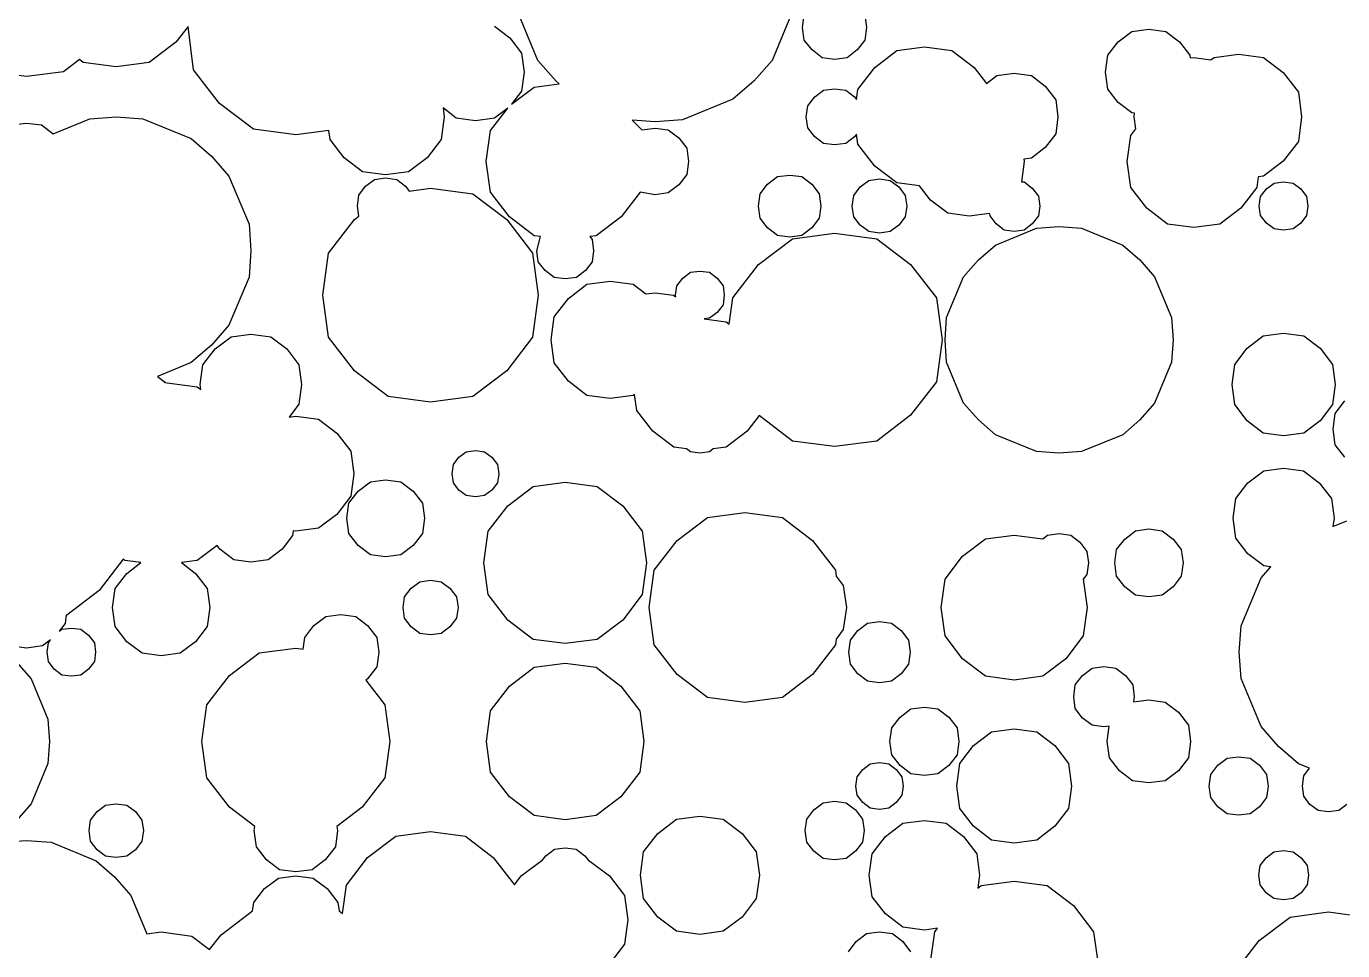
# Model space of a CAD drawing. Extents: x 58 to 158, y 90 to 190.
# Drawn here: x 122.37 to 145.09, y 152.53 to 168.48 of the extents above; entities that cross this region are included whole.
import ezdxf

# ---------------------------------------------------------------- set-up
doc = ezdxf.new("R2010")
doc.units = 0
doc.layers.get('0').update_dxf_attribs({"linetype": 'CONTINUOUS'})

msp = doc.modelspace()

# ---------------------------------------------------------------- linework, layer by layer
at = {"color": 183}
for p, q in [((131.204, 167.892), (130.845, 168.757)), ((135.606, 168.757), (135.245, 167.892)), ((125.164, 168.48), (124.955, 168.208)), ((125.259, 167.733), (125.164, 168.48)), ((130.456, 168.483), (130.721, 168.282)), ((141.222, 168.216), (141.457, 168.394)), ((141.457, 168.394), (141.751, 168.433)), ((141.751, 168.433), (142.044, 168.394)), ((142.044, 168.394), (142.278, 168.216)), ((124.955, 168.208), (124.496, 167.86)), ((130.721, 168.282), (130.923, 168.019)), ((141.042, 167.981), (141.222, 168.216)), ((142.278, 168.216), (142.459, 167.981)), ((130.923, 168.019), (130.967, 167.691)), ((141.002, 167.691), (141.042, 167.981)), ((142.459, 167.981), (142.464, 167.935)), ((142.464, 167.935), (142.525, 167.943)), ((142.525, 167.943), (142.821, 167.903)), ((142.821, 167.903), (142.874, 167.943)), ((142.874, 167.943), (143.299, 167.999)), ((143.299, 167.999), (143.727, 167.943)), ((143.727, 167.943), (144.068, 167.684)), ((122.375, 167.615), (121.737, 167.699)), ((123.013, 167.699), (122.375, 167.615)), ((123.289, 167.908), (123.013, 167.699)), ((123.354, 167.86), (123.289, 167.908)), ((123.926, 167.783), (123.354, 167.86)), ((124.496, 167.86), (123.926, 167.783)), ((125.707, 167.151), (125.259, 167.733)), ((130.967, 167.691), (130.923, 167.361)), ((131.52, 167.535), (131.204, 167.892)), ((135.245, 167.892), (134.93, 167.535)), ((141.042, 167.399), (141.002, 167.691)), ((131.139, 167.433), (131.571, 167.491)), ((131.571, 167.491), (131.52, 167.535)), ((134.93, 167.535), (134.571, 167.224)), ((144.068, 167.684), (144.33, 167.343)), ((130.75, 167.137), (131.139, 167.433)), ((130.923, 167.361), (130.75, 167.137)), ((141.222, 167.164), (141.042, 167.399)), ((144.33, 167.343), (144.387, 166.92)), ((126.294, 166.707), (125.707, 167.151)), ((129.795, 166.897), (129.566, 167.072)), ((129.566, 167.072), (129.585, 166.92)), ((130.385, 166.682), (130.682, 167.069)), ((130.682, 167.069), (130.456, 166.897)), ((134.571, 167.224), (133.701, 166.865)), ((141.457, 166.987), (141.222, 167.164)), ((129.585, 166.92), (129.533, 166.526)), ((130.125, 166.853), (129.795, 166.897)), ((130.456, 166.897), (130.125, 166.853)), ((133.225, 166.834), (132.829, 166.86)), ((132.829, 166.86), (132.999, 166.695)), ((133.701, 166.865), (133.225, 166.834)), ((141.504, 166.98), (141.457, 166.987)), ((141.496, 166.92), (141.504, 166.98)), ((141.525, 166.712), (141.496, 166.92)), ((144.387, 166.92), (144.33, 166.496)), ((127.025, 166.609), (126.294, 166.707)), ((127.597, 166.685), (127.025, 166.609)), ((127.617, 166.526), (127.597, 166.685)), ((130.312, 166.15), (130.385, 166.682)), ((132.999, 166.695), (133.225, 166.725)), ((133.225, 166.725), (133.452, 166.695)), ((133.452, 166.695), (133.634, 166.557)), ((133.634, 166.557), (133.773, 166.376)), ((141.376, 166.15), (141.436, 166.598)), ((141.436, 166.598), (141.525, 166.712)), ((127.86, 166.211), (127.617, 166.526)), ((129.533, 166.526), (129.29, 166.211)), ((133.773, 166.376), (133.803, 166.15)), ((144.33, 166.496), (144.068, 166.157)), ((128.178, 165.97), (127.86, 166.211)), ((129.29, 166.211), (128.972, 165.97)), ((130.385, 165.618), (130.312, 166.15)), ((133.803, 166.15), (133.773, 165.924)), ((141.436, 165.702), (141.376, 166.15)), ((144.068, 166.157), (143.727, 165.898)), ((128.575, 165.916), (128.178, 165.97)), ((128.972, 165.97), (128.575, 165.916)), ((133.773, 165.924), (133.634, 165.743)), ((135.169, 165.759), (135.339, 165.887)), ((135.339, 165.887), (135.551, 165.915)), ((135.551, 165.915), (135.762, 165.887)), ((135.762, 165.887), (135.931, 165.759)), ((143.638, 165.886), (143.614, 165.702)), ((143.727, 165.898), (143.638, 165.886)), ((133.634, 165.743), (133.452, 165.606)), ((135.041, 165.589), (135.169, 165.759)), ((135.931, 165.759), (136.059, 165.589)), ((141.713, 165.343), (141.436, 165.702)), ((143.614, 165.702), (143.338, 165.343)), ((130.711, 165.192), (130.385, 165.618)), ((132.967, 165.618), (132.639, 165.192)), ((133.225, 165.576), (132.967, 165.618)), ((133.452, 165.606), (133.225, 165.576)), ((135.012, 165.38), (135.041, 165.589)), ((136.059, 165.589), (136.088, 165.38)), ((131.139, 164.867), (130.711, 165.192)), ((132.639, 165.192), (132.211, 164.867)), ((135.041, 165.17), (135.012, 165.38)), ((136.088, 165.38), (136.059, 165.17)), ((142.074, 165.068), (141.713, 165.343)), ((143.338, 165.343), (142.976, 165.068)), ((135.169, 165.002), (135.041, 165.17)), ((135.339, 164.874), (135.169, 165.002)), ((135.931, 165.002), (135.762, 164.874)), ((136.059, 165.17), (135.931, 165.002)), ((139.102, 164.707), (139.811, 164.999)), ((139.811, 164.999), (140.2, 165.024)), ((140.2, 165.024), (140.589, 164.999)), ((140.589, 164.999), (141.298, 164.707)), ((142.525, 165.009), (142.074, 165.068)), ((142.976, 165.068), (142.525, 165.009)), ((131.249, 164.853), (131.139, 164.867)), ((131.184, 164.609), (131.249, 164.853)), ((132.211, 164.867), (132.102, 164.853)), ((132.102, 164.853), (132.14, 164.801)), ((132.14, 164.801), (132.166, 164.609)), ((135.551, 164.845), (135.339, 164.874)), ((135.762, 164.874), (135.551, 164.845)), ((131.21, 164.418), (131.184, 164.609)), ((132.166, 164.609), (132.14, 164.418)), ((138.81, 164.452), (139.102, 164.707)), ((141.298, 164.707), (141.591, 164.452)), ((131.327, 164.265), (131.21, 164.418)), ((132.14, 164.418), (132.023, 164.265)), ((138.552, 164.16), (138.81, 164.452)), ((141.591, 164.452), (141.847, 164.16)), ((131.483, 164.148), (131.327, 164.265)), ((131.676, 164.122), (131.483, 164.148)), ((131.867, 164.148), (131.676, 164.122)), ((132.023, 164.265), (131.867, 164.148)), ((138.259, 163.456), (138.552, 164.16)), ((141.847, 164.16), (142.142, 163.456)), ((138.232, 163.07), (138.259, 163.456)), ((142.142, 163.456), (142.167, 163.07)), ((143.725, 163.138), (144.075, 163.184)), ((144.075, 163.184), (144.424, 163.138)), ((138.259, 162.684), (138.232, 163.07)), ((142.167, 163.07), (142.142, 162.684)), ((143.232, 162.647), (143.445, 162.925)), ((143.445, 162.925), (143.725, 163.138)), ((144.424, 163.138), (144.705, 162.925)), ((144.705, 162.925), (144.919, 162.647)), ((138.552, 161.979), (138.259, 162.684)), ((142.142, 162.684), (141.847, 161.979)), ((143.185, 162.3), (143.232, 162.647)), ((144.919, 162.647), (144.966, 162.3)), ((143.232, 161.953), (143.185, 162.3)), ((144.966, 162.3), (144.919, 161.953)), ((138.81, 161.688), (138.552, 161.979)), ((141.847, 161.979), (141.591, 161.688)), ((143.445, 161.674), (143.232, 161.953)), ((144.919, 161.953), (144.705, 161.674)), ((139.102, 161.433), (138.81, 161.688)), ((141.591, 161.688), (141.298, 161.433)), ((143.725, 161.462), (143.445, 161.674)), ((144.705, 161.674), (144.424, 161.462)), ((139.811, 161.141), (139.102, 161.433)), ((141.298, 161.433), (140.589, 161.141)), ((144.075, 161.415), (143.725, 161.462)), ((144.424, 161.462), (144.075, 161.415)), ((140.2, 161.116), (139.811, 161.141)), ((140.589, 161.141), (140.2, 161.116)), ((131.141, 157.42), (131.676, 157.491)), ((131.676, 157.491), (132.209, 157.42)), ((130.714, 157.095), (131.141, 157.42)), ((132.209, 157.42), (132.636, 157.095)), ((130.387, 156.67), (130.714, 157.095)), ((132.636, 157.095), (132.963, 156.67)), ((130.315, 156.14), (130.387, 156.67)), ((132.963, 156.67), (133.034, 156.14)), ((130.387, 155.61), (130.315, 156.14)), ((133.034, 156.14), (132.963, 155.61)), ((130.714, 155.185), (130.387, 155.61)), ((132.963, 155.61), (132.636, 155.185)), ((131.141, 154.86), (130.714, 155.185)), ((132.636, 155.185), (132.209, 154.86)), ((131.676, 154.789), (131.141, 154.86)), ((132.209, 154.86), (131.676, 154.789)), ((133.273, 154.553), (133.597, 154.798)), ((133.597, 154.798), (134.001, 154.851)), ((134.001, 154.851), (134.403, 154.798)), ((134.403, 154.798), (134.727, 154.553)), ((128.749, 154.504), (129.35, 154.584)), ((129.35, 154.584), (129.952, 154.504)), ((133.026, 154.231), (133.273, 154.553)), ((134.727, 154.553), (134.973, 154.231)), ((121.951, 154.398), (122.375, 154.427)), ((122.375, 154.427), (122.8, 154.398)), ((122.8, 154.398), (123.576, 154.08)), ((128.265, 154.138), (128.749, 154.504)), ((129.952, 154.504), (130.434, 154.138)), ((131.488, 154.28), (131.676, 154.304)), ((131.676, 154.304), (131.862, 154.28)), ((123.576, 154.08), (123.895, 153.802)), ((127.897, 153.658), (128.265, 154.138)), ((130.434, 154.138), (130.797, 153.666)), ((130.912, 153.818), (131.253, 154.074)), ((131.253, 154.074), (131.27, 154.077)), ((131.27, 154.077), (131.338, 154.165)), ((131.338, 154.165), (131.488, 154.28)), ((131.862, 154.28), (132.012, 154.165)), ((132.012, 154.165), (132.081, 154.077)), ((132.081, 154.077), (132.099, 154.074)), ((132.099, 154.074), (132.438, 153.818)), ((132.973, 153.831), (133.026, 154.231)), ((134.973, 154.231), (135.029, 153.831)), ((133.026, 153.429), (132.973, 153.831)), ((135.029, 153.831), (134.973, 153.429)), ((123.895, 153.802), (124.176, 153.483)), ((126.482, 153.599), (126.724, 153.782)), ((126.724, 153.782), (127.025, 153.822)), ((127.025, 153.822), (127.327, 153.782)), ((127.327, 153.782), (127.568, 153.599)), ((127.831, 153.172), (127.897, 153.658)), ((130.797, 153.666), (130.912, 153.818)), ((132.438, 153.818), (132.697, 153.481)), ((124.176, 153.483), (124.453, 152.818)), ((126.299, 153.359), (126.482, 153.599)), ((127.568, 153.599), (127.752, 153.359)), ((132.697, 153.481), (132.753, 153.06)), ((133.273, 153.108), (133.026, 153.429)), ((134.973, 153.429), (134.727, 153.108)), ((125.734, 152.804), (126.279, 153.217)), ((126.279, 153.217), (126.299, 153.359)), ((127.752, 153.359), (127.772, 153.217)), ((127.772, 153.217), (127.831, 153.172)), ((132.753, 153.06), (132.697, 152.64)), ((133.597, 152.863), (133.273, 153.108)), ((134.727, 153.108), (134.403, 152.863)), ((124.453, 152.818), (124.7, 152.851)), ((124.7, 152.851), (125.227, 152.78)), ((125.227, 152.78), (125.535, 152.546)), ((125.535, 152.546), (125.734, 152.804)), ((134.001, 152.809), (133.597, 152.863)), ((134.403, 152.863), (134.001, 152.809)), ((132.697, 152.64), (132.438, 152.302))]:
    msp.add_line(p, q, dxfattribs=at)
at = {"color": 9}
for p, q in [((135.773, 168.46), (135.801, 168.675)), ((136.847, 168.675), (136.878, 168.46)), ((135.801, 168.245), (135.773, 168.46)), ((136.878, 168.46), (136.847, 168.245)), ((135.935, 168.073), (135.801, 168.245)), ((136.847, 168.245), (136.715, 168.073)), ((136.109, 167.94), (135.935, 168.073)), ((136.325, 167.911), (136.109, 167.94)), ((136.542, 167.94), (136.325, 167.911)), ((136.715, 168.073), (136.542, 167.94))]:
    msp.add_line(p, q, dxfattribs=at)
at = {"color": 213}
for p, q in [((137.017, 167.772), (137.399, 168.062)), ((137.399, 168.062), (137.875, 168.125)), ((137.875, 168.125), (138.351, 168.062)), ((138.351, 168.062), (138.733, 167.772)), ((136.726, 167.393), (137.017, 167.772)), ((138.733, 167.772), (138.946, 167.494)), ((138.946, 167.494), (139.128, 167.632)), ((139.128, 167.632), (139.426, 167.671)), ((139.426, 167.671), (139.722, 167.632)), ((139.722, 167.632), (139.96, 167.451)), ((135.864, 167.11), (135.981, 167.262)), ((135.981, 167.262), (136.134, 167.379)), ((136.134, 167.379), (136.325, 167.404)), ((136.325, 167.404), (136.517, 167.379)), ((136.517, 167.379), (136.67, 167.262)), ((136.67, 167.262), (136.703, 167.219)), ((136.703, 167.219), (136.726, 167.393)), ((139.96, 167.451), (140.141, 167.215)), ((135.837, 166.92), (135.864, 167.11)), ((140.141, 167.215), (140.181, 166.92)), ((135.864, 166.73), (135.837, 166.92)), ((140.181, 166.92), (140.141, 166.625)), ((135.981, 166.577), (135.864, 166.73)), ((136.134, 166.461), (135.981, 166.577)), ((136.67, 166.577), (136.517, 166.461)), ((136.703, 166.62), (136.67, 166.577)), ((136.726, 166.448), (136.703, 166.62)), ((140.141, 166.625), (139.96, 166.388)), ((136.325, 166.435), (136.134, 166.461)), ((136.517, 166.461), (136.325, 166.435)), ((137.017, 166.069), (136.726, 166.448)), ((139.96, 166.388), (139.722, 166.208)), ((139.599, 166.15), (139.553, 165.8)), ((139.722, 166.208), (139.594, 166.191)), ((139.594, 166.191), (139.599, 166.15)), ((137.399, 165.778), (137.017, 166.069)), ((137.791, 165.727), (137.399, 165.778)), ((137.979, 165.483), (137.791, 165.727)), ((139.553, 165.8), (139.598, 165.795)), ((139.598, 165.795), (139.736, 165.69)), ((139.736, 165.69), (139.842, 165.552)), ((138.278, 165.256), (137.979, 165.483)), ((139.842, 165.552), (139.865, 165.38)), ((138.65, 165.206), (138.278, 165.256)), ((139.001, 165.253), (138.65, 165.206)), ((139.008, 165.209), (139.001, 165.253)), ((139.114, 165.071), (139.008, 165.209)), ((139.842, 165.209), (139.736, 165.071)), ((139.865, 165.38), (139.842, 165.209)), ((139.252, 164.966), (139.114, 165.071)), ((139.426, 164.943), (139.252, 164.966)), ((139.598, 164.966), (139.426, 164.943)), ((139.736, 165.071), (139.598, 164.966)), ((137.502, 154.726), (137.875, 154.776)), ((137.875, 154.776), (138.249, 154.726)), ((137.202, 154.499), (137.502, 154.726)), ((138.249, 154.726), (138.548, 154.499)), ((136.973, 154.201), (137.202, 154.499)), ((138.548, 154.499), (138.778, 154.201)), ((136.923, 153.831), (136.973, 154.201)), ((138.778, 154.201), (138.828, 153.831)), ((143.67, 153.997), (143.772, 154.131)), ((143.772, 154.131), (143.907, 154.233)), ((143.907, 154.233), (144.075, 154.256)), ((144.075, 154.256), (144.243, 154.233)), ((144.243, 154.233), (144.379, 154.131)), ((144.379, 154.131), (144.48, 153.997)), ((136.973, 153.458), (136.923, 153.831)), ((138.828, 153.831), (138.797, 153.607)), ((143.647, 153.831), (143.67, 153.997)), ((143.67, 153.664), (143.647, 153.831)), ((144.48, 153.997), (144.504, 153.831)), ((144.504, 153.831), (144.48, 153.664)), ((138.797, 153.607), (138.857, 153.653)), ((138.857, 153.653), (139.426, 153.729)), ((139.426, 153.729), (139.994, 153.653)), ((139.994, 153.653), (140.448, 153.307)), ((143.772, 153.529), (143.67, 153.664)), ((144.48, 153.664), (144.379, 153.529)), ((137.202, 153.161), (136.973, 153.458)), ((143.907, 153.427), (143.772, 153.529)), ((144.075, 153.405), (143.907, 153.427)), ((144.243, 153.427), (144.075, 153.405)), ((144.379, 153.529), (144.243, 153.427)), ((137.502, 152.933), (137.202, 153.161)), ((140.448, 153.307), (140.795, 152.855)), ((137.875, 152.884), (137.502, 152.933)), ((138.1, 152.914), (137.875, 152.884)), ((137.977, 152.29), (138.055, 152.855)), ((138.055, 152.855), (138.1, 152.914)), ((140.795, 152.855), (140.873, 152.29))]:
    msp.add_line(p, q, dxfattribs=at)
at = {"color": 30}
for p, q in [((122.113, 166.779), (122.375, 166.813)), ((122.375, 166.813), (122.637, 166.779)), ((122.835, 166.627), (123.467, 166.887)), ((123.467, 166.887), (123.926, 166.918)), ((123.926, 166.918), (124.385, 166.887)), ((124.385, 166.887), (125.221, 166.543)), ((122.637, 166.779), (122.835, 166.627)), ((125.221, 166.543), (125.567, 166.241)), ((125.567, 166.241), (125.87, 165.898)), ((125.87, 165.898), (126.217, 165.065)), ((126.217, 165.065), (126.248, 164.609)), ((126.248, 164.609), (126.217, 164.155)), ((126.217, 164.155), (125.87, 163.322)), ((125.87, 163.322), (125.567, 162.979)), ((125.907, 163.124), (126.25, 163.169)), ((126.25, 163.169), (126.594, 163.124)), ((125.567, 162.979), (125.221, 162.677)), ((125.632, 162.915), (125.907, 163.124)), ((126.594, 163.124), (126.869, 162.915)), ((125.421, 162.641), (125.632, 162.915)), ((126.869, 162.915), (127.079, 162.641)), ((125.221, 162.677), (124.635, 162.436)), ((125.375, 162.3), (125.421, 162.641)), ((127.079, 162.641), (127.125, 162.3)), ((124.635, 162.436), (124.75, 162.349)), ((124.75, 162.349), (124.762, 162.333)), ((124.762, 162.333), (125.324, 162.258)), ((125.324, 162.258), (125.388, 162.212)), ((125.388, 162.212), (125.375, 162.3)), ((127.125, 162.3), (127.079, 161.96)), ((127.079, 161.96), (126.909, 161.738)), ((126.909, 161.738), (127.025, 161.754)), ((127.025, 161.754), (127.418, 161.702)), ((127.418, 161.702), (127.732, 161.462)), ((127.732, 161.462), (127.973, 161.151)), ((127.973, 161.151), (128.025, 160.76)), ((128.025, 160.76), (127.973, 160.371)), ((127.973, 160.371), (127.732, 160.058)), ((127.732, 160.058), (127.418, 159.819)), ((126.979, 159.772), (126.968, 159.694)), ((127.025, 159.767), (126.979, 159.772)), ((127.418, 159.819), (127.025, 159.767)), ((125.666, 159.52), (125.324, 159.261)), ((125.714, 159.457), (125.666, 159.52)), ((126.968, 159.694), (126.787, 159.457)), ((124.047, 159.283), (123.631, 158.742)), ((124.076, 159.261), (124.047, 159.283)), ((125.953, 159.276), (125.714, 159.457)), ((126.787, 159.457), (126.548, 159.276)), ((124.351, 159.226), (124.076, 159.261)), ((124.108, 159.039), (124.351, 159.226)), ((125.324, 159.261), (125.049, 159.226)), ((125.049, 159.226), (125.293, 159.039)), ((126.25, 159.236), (125.953, 159.276)), ((126.548, 159.276), (126.25, 159.236)), ((123.906, 158.778), (124.108, 159.039)), ((125.293, 159.039), (125.494, 158.778)), ((129.015, 158.783), (129.164, 158.896)), ((129.164, 158.896), (129.35, 158.921)), ((129.35, 158.921), (129.536, 158.896)), ((129.536, 158.896), (129.686, 158.783)), ((123.631, 158.742), (123.073, 158.319)), ((123.862, 158.449), (123.906, 158.778)), ((125.494, 158.778), (125.539, 158.449)), ((128.875, 158.449), (128.9, 158.636)), ((128.9, 158.636), (129.015, 158.783)), ((129.686, 158.783), (129.799, 158.636)), ((129.799, 158.636), (129.825, 158.449)), ((123.906, 158.123), (123.862, 158.449)), ((125.539, 158.449), (125.494, 158.123)), ((128.9, 158.265), (128.875, 158.449)), ((129.825, 158.449), (129.799, 158.265)), ((123.044, 158.175), (122.939, 158.04)), ((123.063, 158.317), (123.044, 158.175)), ((123.073, 158.319), (123.063, 158.317)), ((129.015, 158.117), (128.9, 158.265)), ((129.799, 158.265), (129.686, 158.117)), ((122.939, 158.04), (122.986, 158.075)), ((122.986, 158.075), (123.15, 158.097)), ((123.15, 158.097), (123.315, 158.075)), ((123.315, 158.075), (123.446, 157.974)), ((123.446, 157.974), (123.547, 157.843)), ((124.108, 157.861), (123.906, 158.123)), ((125.494, 158.123), (125.293, 157.861)), ((129.164, 158.003), (129.015, 158.117)), ((129.35, 157.978), (129.164, 158.003)), ((129.536, 158.003), (129.35, 157.978)), ((129.686, 158.117), (129.536, 158.003)), ((122.375, 157.75), (122.098, 157.787)), ((122.652, 157.787), (122.375, 157.75)), ((122.789, 157.89), (122.652, 157.787)), ((122.731, 157.681), (122.753, 157.843)), ((122.753, 157.843), (122.789, 157.89)), ((123.547, 157.843), (123.569, 157.681)), ((124.371, 157.661), (124.108, 157.861)), ((125.293, 157.861), (125.029, 157.661)), ((122.753, 157.517), (122.731, 157.681)), ((122.853, 157.386), (122.753, 157.517)), ((123.547, 157.517), (123.446, 157.386)), ((123.569, 157.681), (123.547, 157.517)), ((124.7, 157.617), (124.371, 157.661)), ((125.029, 157.661), (124.7, 157.617)), ((122.986, 157.285), (122.853, 157.386)), ((123.15, 157.263), (122.986, 157.285)), ((123.315, 157.285), (123.15, 157.263)), ((123.446, 157.386), (123.315, 157.285)), ((139.036, 156.303), (139.426, 156.355)), ((139.426, 156.355), (139.814, 156.303)), ((138.724, 156.067), (139.036, 156.303)), ((139.814, 156.303), (140.126, 156.067)), ((138.486, 155.757), (138.724, 156.067)), ((140.126, 156.067), (140.364, 155.757)), ((138.434, 155.37), (138.486, 155.757)), ((140.364, 155.757), (140.416, 155.37)), ((138.486, 154.984), (138.434, 155.37)), ((140.416, 155.37), (140.364, 154.984)), ((138.724, 154.674), (138.486, 154.984)), ((140.364, 154.984), (140.126, 154.674)), ((139.036, 154.437), (138.724, 154.674)), ((140.126, 154.674), (139.814, 154.437)), ((139.426, 154.386), (139.036, 154.437)), ((139.814, 154.437), (139.426, 154.386))]:
    msp.add_line(p, q, dxfattribs=at)
at = {"color": 15}
for p, q in [((128.113, 165.57), (128.23, 165.723)), ((128.23, 165.723), (128.384, 165.839)), ((128.384, 165.839), (128.575, 165.865)), ((128.575, 165.865), (128.767, 165.839)), ((128.767, 165.839), (128.919, 165.723)), ((128.919, 165.723), (128.984, 165.639)), ((128.984, 165.639), (129.35, 165.688)), ((129.35, 165.688), (130.08, 165.591)), ((128.087, 165.38), (128.113, 165.57)), ((130.08, 165.591), (130.666, 165.147)), ((128.035, 165.147), (128.111, 165.205)), ((128.111, 165.205), (128.087, 165.38)), ((127.588, 164.565), (128.035, 165.147)), ((130.666, 165.147), (131.112, 164.565)), ((135.013, 164.373), (135.598, 164.815)), ((135.598, 164.815), (136.325, 164.913)), ((136.325, 164.913), (137.053, 164.815)), ((137.053, 164.815), (137.636, 164.373)), ((127.491, 163.841), (127.588, 164.565)), ((131.112, 164.565), (131.21, 163.841)), ((134.568, 163.794), (135.013, 164.373)), ((137.636, 164.373), (138.082, 163.794)), ((132.05, 164.029), (132.45, 164.082)), ((132.45, 164.082), (132.85, 164.029)), ((133.601, 164.005), (133.703, 164.136)), ((133.703, 164.136), (133.835, 164.236)), ((133.835, 164.236), (134.001, 164.258)), ((134.001, 164.258), (134.166, 164.236)), ((134.166, 164.236), (134.298, 164.136)), ((134.298, 164.136), (134.399, 164.005)), ((127.588, 163.116), (127.491, 163.841)), ((131.21, 163.841), (131.112, 163.116)), ((131.729, 163.785), (132.05, 164.029)), ((132.85, 164.029), (133.069, 163.862)), ((133.069, 163.862), (133.225, 163.883)), ((133.225, 163.883), (133.546, 163.841)), ((133.546, 163.841), (133.583, 163.813)), ((133.579, 163.841), (133.601, 164.005)), ((133.583, 163.813), (133.579, 163.841)), ((134.399, 164.005), (134.421, 163.841)), ((134.421, 163.841), (134.399, 163.677)), ((131.486, 163.467), (131.729, 163.785)), ((134.399, 163.677), (134.298, 163.544)), ((134.507, 163.34), (134.568, 163.794)), ((138.082, 163.794), (138.18, 163.07)), ((131.432, 163.07), (131.486, 163.467)), ((134.166, 163.444), (134.076, 163.432)), ((134.076, 163.432), (134.451, 163.382)), ((134.298, 163.544), (134.166, 163.444)), ((134.451, 163.382), (134.507, 163.34)), ((128.035, 162.534), (127.588, 163.116)), ((131.112, 163.116), (130.666, 162.534)), ((131.486, 162.673), (131.432, 163.07)), ((138.18, 163.07), (138.082, 162.347)), ((128.621, 162.09), (128.035, 162.534)), ((130.666, 162.534), (130.08, 162.09)), ((131.729, 162.355), (131.486, 162.673)), ((132.05, 162.111), (131.729, 162.355)), ((138.082, 162.347), (137.636, 161.768)), ((129.35, 161.992), (128.621, 162.09)), ((130.08, 162.09), (129.35, 161.992)), ((132.45, 162.059), (132.05, 162.111)), ((132.85, 162.111), (132.45, 162.059)), ((132.873, 162.129), (132.85, 162.111)), ((132.91, 161.852), (132.873, 162.129)), ((133.187, 161.492), (132.91, 161.852)), ((135.02, 161.762), (134.813, 161.492)), ((135.598, 161.324), (135.02, 161.762)), ((137.636, 161.768), (137.053, 161.324)), ((133.549, 161.218), (133.187, 161.492)), ((134.813, 161.492), (134.451, 161.218)), ((133.77, 161.189), (133.549, 161.218)), ((133.836, 161.138), (133.77, 161.189)), ((134.001, 161.116), (133.836, 161.138)), ((134.163, 161.138), (134.001, 161.116)), ((134.229, 161.189), (134.163, 161.138)), ((134.451, 161.218), (134.229, 161.189)), ((136.325, 161.228), (135.598, 161.324)), ((137.053, 161.324), (136.325, 161.228)), ((138.534, 159.334), (138.931, 159.636)), ((138.931, 159.636), (139.426, 159.701)), ((139.426, 159.701), (139.918, 159.636)), ((139.918, 159.636), (140.001, 159.698)), ((140.001, 159.698), (140.2, 159.726)), ((140.2, 159.726), (140.4, 159.698)), ((140.4, 159.698), (140.56, 159.577)), ((140.56, 159.577), (140.681, 159.419)), ((138.232, 158.942), (138.534, 159.334)), ((140.681, 159.419), (140.709, 159.22)), ((140.709, 159.22), (140.681, 159.022)), ((138.166, 158.449), (138.232, 158.942)), ((140.681, 159.022), (140.618, 158.94)), ((140.618, 158.94), (140.685, 158.449)), ((138.232, 157.959), (138.166, 158.449)), ((140.685, 158.449), (140.618, 157.959)), ((127.336, 158.141), (127.543, 158.298)), ((127.543, 158.298), (127.801, 158.332)), ((127.801, 158.332), (128.058, 158.298)), ((128.058, 158.298), (128.264, 158.141)), ((136.725, 158.053), (136.892, 158.18)), ((136.892, 158.18), (137.1, 158.207)), ((137.1, 158.207), (137.309, 158.18)), ((137.309, 158.18), (137.476, 158.053)), ((127.152, 157.734), (127.178, 157.935)), ((127.178, 157.935), (127.336, 158.141)), ((128.264, 158.141), (128.422, 157.935)), ((128.422, 157.935), (128.457, 157.681)), ((136.597, 157.887), (136.725, 158.053)), ((137.476, 158.053), (137.603, 157.887)), ((138.534, 157.565), (138.232, 157.959)), ((140.618, 157.959), (140.316, 157.565)), ((126.39, 157.666), (127.025, 157.751)), ((127.025, 157.751), (127.152, 157.734)), ((136.569, 157.681), (136.597, 157.887)), ((137.603, 157.887), (137.632, 157.681)), ((125.88, 157.278), (126.39, 157.666)), ((128.457, 157.681), (128.422, 157.424)), ((136.597, 157.473), (136.569, 157.681)), ((136.725, 157.307), (136.597, 157.473)), ((137.603, 157.473), (137.476, 157.307)), ((137.632, 157.681), (137.603, 157.473)), ((138.931, 157.264), (138.534, 157.565)), ((140.316, 157.565), (139.919, 157.264)), ((125.49, 156.773), (125.88, 157.278)), ((128.422, 157.424), (128.264, 157.219)), ((136.892, 157.18), (136.725, 157.307)), ((137.476, 157.307), (137.309, 157.18)), ((139.426, 157.198), (138.931, 157.264)), ((139.919, 157.264), (139.426, 157.198)), ((128.264, 157.219), (128.235, 157.197)), ((128.235, 157.197), (128.56, 156.773)), ((137.1, 157.153), (136.892, 157.18)), ((137.309, 157.18), (137.1, 157.153)), ((125.404, 156.14), (125.49, 156.773)), ((128.56, 156.773), (128.645, 156.14)), ((125.49, 155.509), (125.404, 156.14)), ((128.645, 156.14), (128.56, 155.509)), ((125.88, 155.002), (125.49, 155.509)), ((128.56, 155.509), (128.171, 155.002)), ((126.315, 154.671), (125.88, 155.002)), ((128.171, 155.002), (127.734, 154.671)), ((126.305, 154.601), (126.315, 154.671)), ((126.344, 154.319), (126.305, 154.601)), ((127.744, 154.601), (127.707, 154.319)), ((127.734, 154.671), (127.744, 154.601)), ((126.516, 154.095), (126.344, 154.319)), ((127.707, 154.319), (127.533, 154.095)), ((126.742, 153.923), (126.516, 154.095)), ((127.533, 154.095), (127.307, 153.923)), ((127.025, 153.886), (126.742, 153.923)), ((127.307, 153.923), (127.025, 153.886))]:
    msp.add_line(p, q, dxfattribs=at)
at = {"color": 102}
for p, q in [((136.656, 165.563), (136.768, 165.71)), ((136.768, 165.71), (136.916, 165.822)), ((136.916, 165.822), (137.1, 165.847)), ((137.1, 165.847), (137.284, 165.822)), ((137.284, 165.822), (137.432, 165.71)), ((137.432, 165.71), (137.545, 165.563)), ((136.631, 165.38), (136.656, 165.563)), ((137.545, 165.563), (137.57, 165.38)), ((136.656, 165.196), (136.631, 165.38)), ((136.768, 165.05), (136.656, 165.196)), ((137.545, 165.196), (137.432, 165.05)), ((137.57, 165.38), (137.545, 165.196)), ((136.916, 164.939), (136.768, 165.05)), ((137.432, 165.05), (137.284, 164.939)), ((137.1, 164.914), (136.916, 164.939)), ((137.284, 164.939), (137.1, 164.914)), ((144.968, 161.801), (145.135, 162.017)), ((144.932, 161.53), (144.968, 161.801)), ((144.968, 161.259), (144.932, 161.53)), ((145.135, 161.043), (144.968, 161.259)), ((133.609, 159.609), (134.129, 160.003)), ((134.129, 160.003), (134.775, 160.088)), ((134.775, 160.088), (135.423, 160.003)), ((135.423, 160.003), (135.941, 159.609)), ((133.212, 159.093), (133.609, 159.609)), ((135.941, 159.609), (136.338, 159.093)), ((133.125, 158.449), (133.212, 159.093)), ((136.338, 159.093), (136.351, 158.994)), ((136.351, 158.994), (136.475, 158.831)), ((136.475, 158.831), (136.528, 158.449)), ((133.212, 157.807), (133.125, 158.449)), ((136.528, 158.449), (136.475, 158.069)), ((136.475, 158.069), (136.351, 157.907)), ((133.609, 157.292), (133.212, 157.807)), ((136.338, 157.807), (135.941, 157.292)), ((136.351, 157.907), (136.338, 157.807)), ((134.129, 156.898), (133.609, 157.292)), ((135.941, 157.292), (135.423, 156.898)), ((140.48, 157.114), (140.605, 157.278)), ((140.605, 157.278), (140.769, 157.402)), ((140.769, 157.402), (140.975, 157.43)), ((140.975, 157.43), (141.18, 157.402)), ((141.18, 157.402), (141.345, 157.278)), ((141.345, 157.278), (141.471, 157.114)), ((140.452, 156.91), (140.48, 157.114)), ((141.471, 157.114), (141.498, 156.91)), ((134.775, 156.811), (134.129, 156.898)), ((135.423, 156.898), (134.775, 156.811)), ((140.48, 156.706), (140.452, 156.91)), ((141.498, 156.91), (141.486, 156.821)), ((141.486, 156.821), (141.751, 156.855)), ((141.751, 156.855), (142.033, 156.818)), ((142.033, 156.818), (142.259, 156.646)), ((137.312, 156.372), (137.455, 156.557)), ((137.455, 156.557), (137.641, 156.7)), ((137.641, 156.7), (137.875, 156.731)), ((137.875, 156.731), (138.108, 156.7)), ((138.108, 156.7), (138.296, 156.557)), ((138.296, 156.557), (138.439, 156.372)), ((140.605, 156.542), (140.48, 156.706)), ((142.259, 156.646), (142.433, 156.421)), ((137.28, 156.14), (137.312, 156.372)), ((138.439, 156.372), (138.47, 156.14)), ((140.769, 156.418), (140.605, 156.542)), ((140.975, 156.391), (140.769, 156.418)), ((141.066, 156.402), (140.975, 156.391)), ((141.03, 156.14), (141.066, 156.402)), ((142.433, 156.421), (142.47, 156.14)), ((137.312, 155.908), (137.28, 156.14)), ((138.47, 156.14), (138.439, 155.908)), ((141.068, 155.859), (141.03, 156.14)), ((142.47, 156.14), (142.433, 155.859)), ((137.455, 155.722), (137.312, 155.908)), ((138.439, 155.908), (138.296, 155.722)), ((137.641, 155.581), (137.455, 155.722)), ((138.296, 155.722), (138.108, 155.581)), ((141.241, 155.634), (141.068, 155.859)), ((142.433, 155.859), (142.259, 155.634)), ((137.875, 155.549), (137.641, 155.581)), ((138.108, 155.581), (137.875, 155.549)), ((141.468, 155.462), (141.241, 155.634)), ((141.751, 155.425), (141.468, 155.462)), ((142.033, 155.462), (141.751, 155.425)), ((142.259, 155.634), (142.033, 155.462)), ((144.188, 153.108), (144.85, 153.197)), ((144.85, 153.197), (145.513, 153.108)), ((143.656, 152.706), (144.188, 153.108)), ((143.251, 152.178), (143.656, 152.706))]:
    msp.add_line(p, q, dxfattribs=at)
at = {"color": 242}
for p, q in [((143.678, 165.544), (143.779, 165.675)), ((143.779, 165.675), (143.911, 165.774)), ((143.911, 165.774), (144.075, 165.796)), ((144.075, 165.796), (144.239, 165.774)), ((144.239, 165.774), (144.371, 165.675)), ((144.371, 165.675), (144.472, 165.544)), ((143.656, 165.38), (143.678, 165.544)), ((144.472, 165.544), (144.494, 165.38)), ((143.678, 165.217), (143.656, 165.38)), ((143.779, 165.086), (143.678, 165.217)), ((144.472, 165.217), (144.371, 165.086)), ((144.494, 165.38), (144.472, 165.217)), ((143.911, 164.986), (143.779, 165.086)), ((144.075, 164.963), (143.911, 164.986)), ((144.239, 164.986), (144.075, 164.963)), ((144.371, 165.086), (144.239, 164.986)), ((129.84, 161.043), (129.967, 161.139)), ((129.967, 161.139), (130.125, 161.16)), ((130.125, 161.16), (130.283, 161.139)), ((130.283, 161.139), (130.409, 161.043)), ((129.723, 160.76), (129.744, 160.918)), ((129.744, 160.918), (129.84, 161.043)), ((130.409, 161.043), (130.507, 160.918)), ((130.507, 160.918), (130.528, 160.76)), ((128.313, 160.62), (128.575, 160.654)), ((128.575, 160.654), (128.838, 160.62)), ((129.744, 160.603), (129.723, 160.76)), ((130.528, 160.76), (130.507, 160.603)), ((127.941, 160.251), (128.102, 160.46)), ((128.102, 160.46), (128.313, 160.62)), ((128.838, 160.62), (129.048, 160.46)), ((129.048, 160.46), (129.209, 160.251)), ((129.84, 160.477), (129.744, 160.603)), ((129.967, 160.382), (129.84, 160.477)), ((130.409, 160.477), (130.283, 160.382)), ((130.507, 160.603), (130.409, 160.477)), ((127.907, 159.99), (127.941, 160.251)), ((129.209, 160.251), (129.245, 159.99)), ((130.125, 160.36), (129.967, 160.382)), ((130.283, 160.382), (130.125, 160.36)), ((127.941, 159.73), (127.907, 159.99)), ((129.245, 159.99), (129.209, 159.73)), ((128.102, 159.52), (127.941, 159.73)), ((128.313, 159.36), (128.102, 159.52)), ((129.048, 159.52), (128.838, 159.36)), ((129.209, 159.73), (129.048, 159.52)), ((128.575, 159.326), (128.313, 159.36)), ((128.838, 159.36), (128.575, 159.326))]:
    msp.add_line(p, q, dxfattribs=at)
at = {"color": 142}
for p, q in [((143.459, 160.602), (143.734, 160.81)), ((143.734, 160.81), (144.075, 160.856)), ((144.075, 160.856), (144.417, 160.81)), ((144.417, 160.81), (144.691, 160.602)), ((143.25, 160.33), (143.459, 160.602)), ((144.691, 160.602), (144.901, 160.33)), ((143.203, 159.99), (143.25, 160.33)), ((144.901, 160.33), (144.946, 159.99)), ((143.25, 159.65), (143.203, 159.99)), ((144.946, 159.99), (144.928, 159.85)), ((144.928, 159.85), (145.168, 159.949)), ((143.459, 159.377), (143.25, 159.65)), ((143.734, 159.169), (143.459, 159.377)), ((143.687, 158.963), (143.855, 159.154)), ((143.855, 159.154), (143.734, 159.169)), ((143.341, 158.134), (143.687, 158.963)), ((143.31, 157.681), (143.341, 158.134)), ((143.341, 157.226), (143.31, 157.681)), ((143.687, 156.396), (143.341, 157.226)), ((143.988, 156.054), (143.687, 156.396)), ((143.101, 155.849), (143.299, 155.876)), ((143.299, 155.876), (143.499, 155.849)), ((144.333, 155.754), (143.988, 156.054)), ((142.817, 155.568), (142.94, 155.728)), ((142.94, 155.728), (143.101, 155.849)), ((143.499, 155.849), (143.661, 155.728)), ((143.661, 155.728), (143.783, 155.568)), ((144.523, 155.677), (144.333, 155.754)), ((144.423, 155.546), (144.523, 155.677)), ((142.791, 155.37), (142.817, 155.568)), ((143.783, 155.568), (143.809, 155.37)), ((144.399, 155.37), (144.423, 155.546)), ((142.817, 155.171), (142.791, 155.37)), ((143.809, 155.37), (143.783, 155.171)), ((144.423, 155.195), (144.399, 155.37)), ((144.531, 155.053), (144.423, 155.195)), ((123.594, 154.929), (123.741, 155.04)), ((123.741, 155.04), (123.926, 155.065)), ((123.926, 155.065), (124.109, 155.04)), ((124.109, 155.04), (124.256, 154.929)), ((142.94, 155.013), (142.817, 155.171)), ((143.101, 154.892), (142.94, 155.013)), ((143.661, 155.013), (143.499, 154.892)), ((143.783, 155.171), (143.661, 155.013)), ((144.673, 154.945), (144.531, 155.053)), ((145.169, 155.053), (145.028, 154.945)), ((123.457, 154.601), (123.482, 154.783)), ((123.482, 154.783), (123.594, 154.929)), ((124.256, 154.929), (124.369, 154.783)), ((124.369, 154.783), (124.394, 154.601)), ((143.299, 154.864), (143.101, 154.892)), ((143.499, 154.892), (143.299, 154.864)), ((144.85, 154.922), (144.673, 154.945)), ((145.028, 154.945), (144.85, 154.922)), ((123.482, 154.418), (123.457, 154.601)), ((124.394, 154.601), (124.369, 154.418)), ((123.594, 154.271), (123.482, 154.418)), ((124.369, 154.418), (124.256, 154.271)), ((123.741, 154.16), (123.594, 154.271)), ((123.926, 154.135), (123.741, 154.16)), ((124.109, 154.16), (123.926, 154.135)), ((124.256, 154.271), (124.109, 154.16))]:
    msp.add_line(p, q, dxfattribs=at)
at = {"color": 132}
for p, q in [((130.683, 160.205), (131.124, 160.54)), ((131.124, 160.54), (131.676, 160.613)), ((131.676, 160.613), (132.226, 160.54)), ((132.226, 160.54), (132.667, 160.205)), ((130.347, 159.767), (130.683, 160.205)), ((132.667, 160.205), (133.004, 159.767)), ((130.273, 159.22), (130.347, 159.767)), ((133.004, 159.767), (133.077, 159.22)), ((141.334, 159.633), (141.519, 159.774)), ((141.519, 159.774), (141.751, 159.806)), ((141.751, 159.806), (141.981, 159.774)), ((141.981, 159.774), (142.167, 159.633)), ((141.192, 159.45), (141.334, 159.633)), ((142.167, 159.633), (142.307, 159.45)), ((141.161, 159.22), (141.192, 159.45)), ((142.307, 159.45), (142.339, 159.22)), ((130.347, 158.673), (130.273, 159.22)), ((133.077, 159.22), (133.004, 158.673)), ((141.192, 158.991), (141.161, 159.22)), ((142.339, 159.22), (142.307, 158.991)), ((141.334, 158.806), (141.192, 158.991)), ((142.307, 158.991), (142.167, 158.806)), ((130.683, 158.235), (130.347, 158.673)), ((133.004, 158.673), (132.667, 158.235)), ((141.519, 158.666), (141.334, 158.806)), ((141.751, 158.636), (141.519, 158.666)), ((141.981, 158.666), (141.751, 158.636)), ((142.167, 158.806), (141.981, 158.666)), ((131.124, 157.9), (130.683, 158.235)), ((132.667, 158.235), (132.226, 157.9)), ((131.676, 157.827), (131.124, 157.9)), ((132.226, 157.9), (131.676, 157.827)), ((122.202, 157.508), (122.455, 157.219)), ((122.455, 157.219), (122.746, 156.522)), ((122.746, 156.522), (122.772, 156.14)), ((122.772, 156.14), (122.746, 155.758)), ((122.746, 155.758), (122.455, 155.061)), ((122.455, 155.061), (122.202, 154.773)), ((135.965, 154.958), (136.125, 155.079)), ((136.125, 155.079), (136.325, 155.107)), ((136.325, 155.107), (136.525, 155.079)), ((136.525, 155.079), (136.685, 154.958)), ((135.817, 154.601), (135.843, 154.799)), ((135.843, 154.799), (135.965, 154.958)), ((136.685, 154.958), (136.808, 154.799)), ((136.808, 154.799), (136.834, 154.601)), ((135.843, 154.402), (135.817, 154.601)), ((136.834, 154.601), (136.808, 154.402)), ((135.965, 154.243), (135.843, 154.402)), ((136.808, 154.402), (136.685, 154.243)), ((136.125, 154.121), (135.965, 154.243)), ((136.325, 154.094), (136.125, 154.121)), ((136.525, 154.121), (136.325, 154.094)), ((136.685, 154.243), (136.525, 154.121))]:
    msp.add_line(p, q, dxfattribs=at)
at = {"color": 52}
for p, q in [((136.715, 155.528), (136.813, 155.655)), ((136.813, 155.655), (136.941, 155.753)), ((136.941, 155.753), (137.1, 155.774)), ((137.1, 155.774), (137.259, 155.753)), ((137.259, 155.753), (137.388, 155.655)), ((137.388, 155.655), (137.484, 155.528)), ((136.694, 155.37), (136.715, 155.528)), ((137.484, 155.528), (137.506, 155.37)), ((136.715, 155.211), (136.694, 155.37)), ((136.813, 155.084), (136.715, 155.211)), ((137.484, 155.211), (137.388, 155.084)), ((137.506, 155.37), (137.484, 155.211)), ((136.941, 154.988), (136.813, 155.084)), ((137.1, 154.967), (136.941, 154.988)), ((137.259, 154.988), (137.1, 154.967)), ((137.388, 155.084), (137.259, 154.988)), ((136.7, 152.688), (136.878, 152.823)), ((136.878, 152.823), (137.1, 152.852)), ((137.1, 152.852), (137.322, 152.823)), ((137.322, 152.823), (137.501, 152.688)), ((136.565, 152.51), (136.7, 152.688)), ((137.501, 152.688), (137.636, 152.51))]:
    msp.add_line(p, q, dxfattribs=at)

doc.saveas('drawing.dxf')
